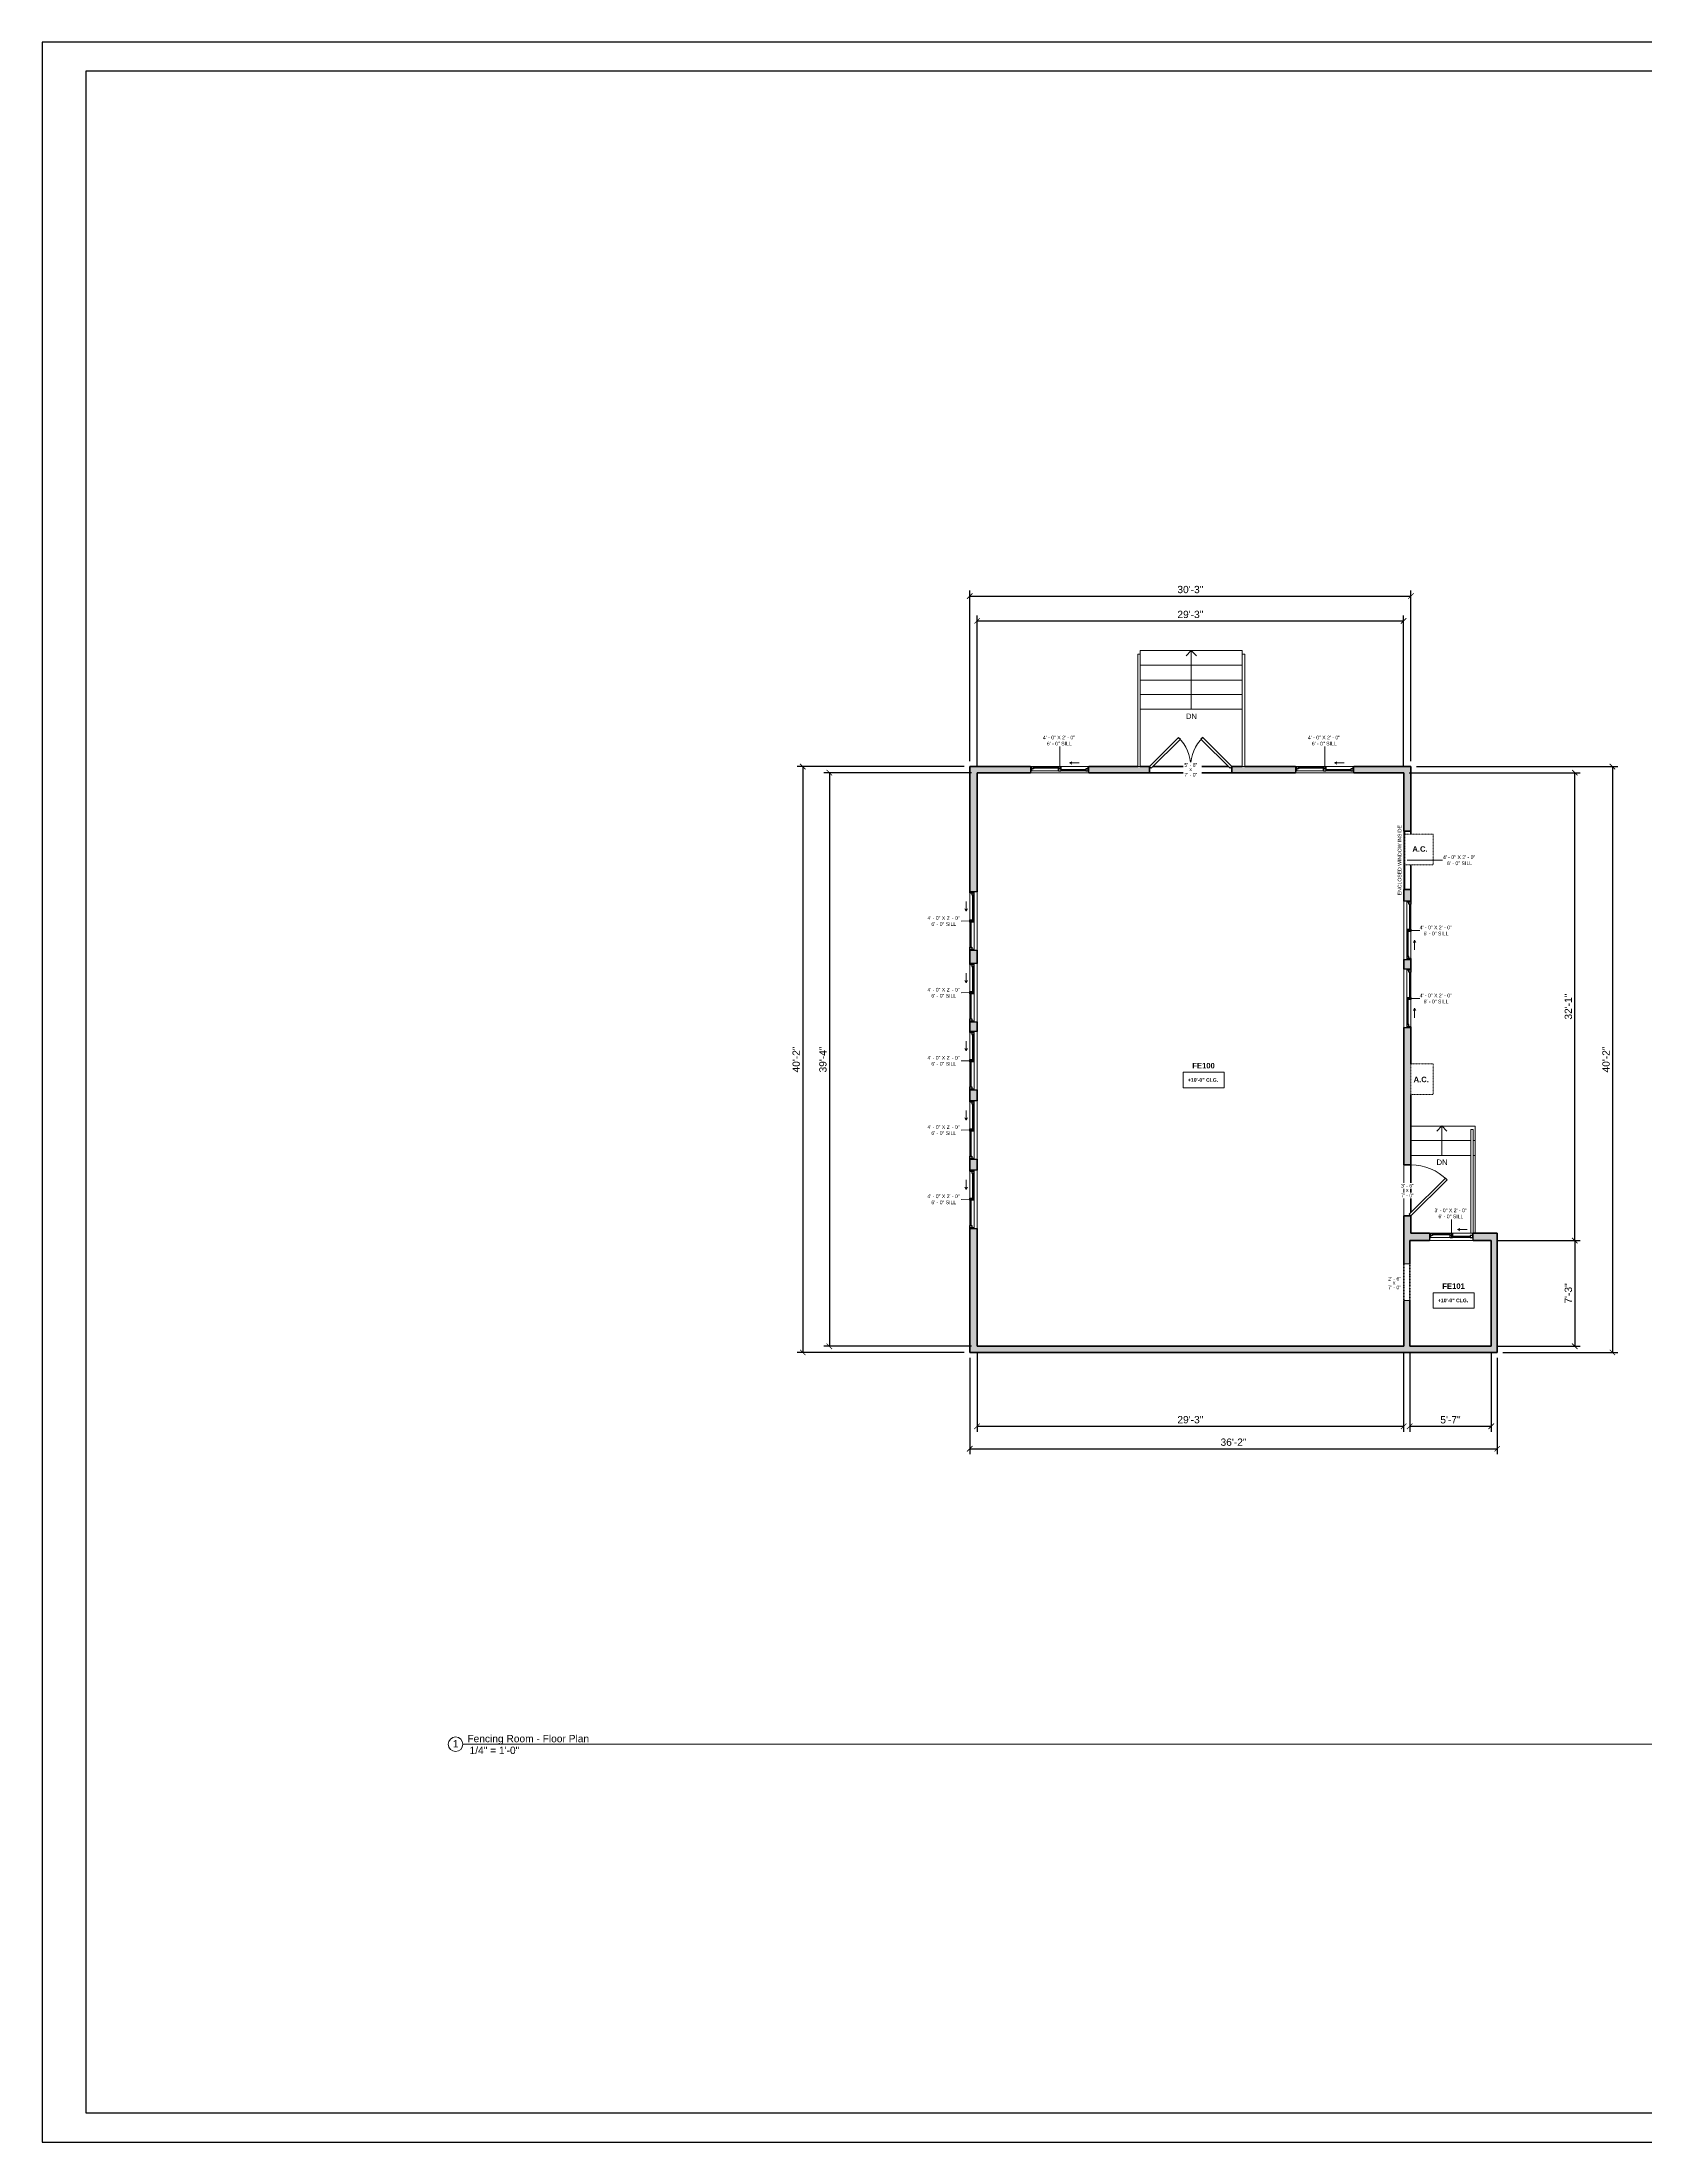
# Model space of a CAD drawing. Header units: inches. Extents: x -2078 to 106214, y -964 to 6385.
# Drawn here: x 101006 to 102326, y 2929 to 4657 of the extents above; entities that cross this region are included whole.
import ezdxf

# ---------------------------------------------------------------- set-up
doc = ezdxf.new("R2010")
doc.units = ezdxf.units.IN
doc.header["$MEASUREMENT"] = 0
doc.linetypes.add('HIDDEN2', pattern=[0.1875, 0.125, -0.0625])
for name, color, linetype, lineweight in [('A-ANNO', 2, 'Continuous', 5), ('A-ANNO-DIMS', 1, 'Continuous', 9), ('A-COLS', 3, 'Continuous', 9), ('A-DETAIL-1', 4, 'Continuous', 40), ('A-DETAIL-3', 40, 'Continuous', 15), ('A-DETL-THIN', 151, 'Continuous', 9), ('A-DOOR', 1, 'Continuous', 18), ('A-FLOR', 6, 'Continuous', 18), ('A-GLAZ', 2, 'Continuous', 30), ('A-HIDDEN', 2, 'HIDDEN2', 18), ('A-WALL', 3, 'Continuous', 40), ('A-WINDOWS', 2, 'Continuous', 18)]:
    doc.layers.add(name, color=color, linetype=linetype, lineweight=lineweight)
doc.layers.add('A-HATCH', color=9, linetype='Continuous')
doc.layers.add('A-TB', color=7, linetype='Continuous')
doc.styles.add('Arial', font='arial.ttf')
doc.styles.add('Arial_1', font='arial.ttf', dxfattribs={"height": 0.0625})
doc.styles.add('Arial_2', font='arial.ttf', dxfattribs={"height": 3})
doc.styles.add('Arial_3', font='arial.ttf', dxfattribs={"height": 0.125})
doc.styles.add('Arial_B', font='arialbd.ttf', dxfattribs={"height": 4.5})
doc.styles.add('Arial_B_1', font='arialbd.ttf', dxfattribs={"height": 3})
doc.styles.add('Jay Cad', font='arial.ttf', dxfattribs={"height": 0.125})
doc.dimstyles.new('Jay Cad - DIMS', dxfattribs={"dimtxt": 0.125, "dimasz": 0.09375, "dimexe": 0.09375, "dimexo": 0.09375, "dimgap": 0.046875, "dimtad": 1, "dimdec": 1, "dimzin": 0, "dimdsep": 46, "dimlunit": 4, "dimtxsty": 'Jay Cad', "dimblk": 'ARCHTICK', "dimcen": 0.09, "dimclrd": 1, "dimclre": 1, "dimclrt": 256, "dimadec": 0, "dimazin": 0, "dimtfac": 1, "dimtdec": 1, "dimtofl": 0, "dimtmove": 1, "dimatfit": 3, "dimfxl": 1, "dimtolj": 1, "dimtzin": 0, "dimarcsym": 0})

# ---------------------------------------------------------------- blocks, each defined once
blk = doc.blocks.new('JC_OPENING DOOR - OPENING DOOR-1449856-Fencing Room - Floor Plan')
at = {"layer": 'A-DETAIL-1', "linetype": 'HIDDEN2'}
for p, q in [((14.7, 2.5), (-15.3, 2.5)), ((-15.3, -2.5), (14.7, -2.5))]:
    blk.add_line(p, q, dxfattribs=at)
at = {"layer": 'A-DETAIL-3'}
for p, q in [((-15.3, 2.5), (-15.3, -2.5)), ((14.7, -2.5), (14.7, 2.5))]:
    blk.add_line(p, q, dxfattribs=at)
blk = doc.blocks.new('JC_SLIDING WINDOW - DOUBLE - SLIDING WINDOW-1449938-Fencing Room - Floor Plan')
at = {"layer": 'A-GLAZ'}
for p, q in [((-18, 2.85), (-18, -3.15)), ((-18, 2.85), (-15.5, 2.85)), ((-17.25, 2.85), (-17.25, -0.65)), ((-15.5, 1.1), (-17.25, 1.1)), ((-15.5, 2.85), (-15.5, 1.1)), ((-0.875, -0.65), (-0.875, 2.85)), ((-0.875, 2.85), (0.875, 2.85)), ((0.875, 1.1), (-0.875, 1.1)), ((0.875, 2.85), (0.875, -0.65)), ((15.5, 1.1), (15.5, -0.65)), ((17.25, 1.1), (15.5, 1.1)), ((17.25, 2.85), (17.25, -0.65)), ((18, -3.15), (18, 2.85)), ((-18, -0.65), (-17.25, -0.65)), ((-0.875, -0.65), (0.875, -0.65)), ((15.5, -0.65), (18, -0.65))]:
    blk.add_line(p, q, dxfattribs=at)
at = {"layer": 'A-GLAZ', "lineweight": 9}
for p, q in [((-15.5, 2.85), (-0.875, 2.85)), ((0.875, 2.85), (16, 2.85)), ((-17.25, -0.65), (-0.875, -0.65)), ((0.875, -0.65), (15.5, -0.65))]:
    blk.add_line(p, q, dxfattribs=at)
at = {"layer": 'A-GLAZ', "lineweight": 40}
for p, q in [((-15.5, 1.975), (-0.875, 1.975)), ((0.875, 0.225), (15.5, 0.225))]:
    blk.add_line(p, q, dxfattribs=at)
at = {"layer": 'A-WINDOWS'}
for p, q in [((16, 2.85), (-18, 2.85)), ((5, 5.85), (7, 6.85)), ((5, 5.85), (7, 4.85)), ((5, 5.85), (13, 5.85)), ((-18, -3.15), (18, -3.15))]:
    blk.add_line(p, q, dxfattribs=at)
blk = doc.blocks.new('JC_DOOR_SINGLE PANEL - SINGLE DOOR-1448081-Fencing Room - Floor Plan')
at = {"layer": 'A-DOOR', "lineweight": 30}
for p, q in [((-8.7, 32.7), (-10.1, 31.3)), ((-10.1, 31.3), (19.6, 1.6)), ((21, 3), (-8.7, 32.7)), ((19.6, 1.6), (21, 3))]:
    blk.add_line(p, q, dxfattribs=at)
at = {"layer": 'A-DOOR', "lineweight": 9}
blk.add_arc((21, 3), 42, 135, 180, dxfattribs=at)
blk = doc.blocks.new('JC_SLIDING WINDOW - DOUBLE - SLIDING WINDOW-1448220-Fencing Room - Floor Plan')
at = {"layer": 'A-GLAZ'}
for p, q in [((-24, 2.85), (-24, -3.15)), ((-24, 2.85), (-21.5, 2.85)), ((-23.25, 2.85), (-23.25, -0.65)), ((-21.5, 1.1), (-23.25, 1.1)), ((-21.5, 2.85), (-21.5, 1.1)), ((-0.875, -0.65), (-0.875, 2.85)), ((-0.875, 2.85), (0.875, 2.85)), ((0.875, 1.1), (-0.875, 1.1)), ((0.875, 2.85), (0.875, -0.65)), ((21.5, 1.1), (21.5, -0.65)), ((23.25, 1.1), (21.5, 1.1)), ((23.25, 2.85), (24, 2.85)), ((23.25, 2.85), (23.25, -0.65)), ((24, -3.15), (24, 2.85)), ((-24, -0.65), (-23.25, -0.65)), ((-0.875, -0.65), (0.875, -0.65)), ((21.5, -0.65), (24, -0.65))]:
    blk.add_line(p, q, dxfattribs=at)
at = {"layer": 'A-GLAZ', "lineweight": 9}
for p, q in [((-21.5, 2.85), (-0.875, 2.85)), ((0.875, 2.85), (23.25, 2.85)), ((-23.25, -0.65), (-0.875, -0.65)), ((0.875, -0.65), (21.5, -0.65))]:
    blk.add_line(p, q, dxfattribs=at)
at = {"layer": 'A-GLAZ', "lineweight": 40}
for p, q in [((-21.5, 1.975), (-0.875, 1.975)), ((0.875, 0.225), (21.5, 0.225))]:
    blk.add_line(p, q, dxfattribs=at)
at = {"layer": 'A-WINDOWS'}
for p, q in [((24, 2.85), (-24, 2.85)), ((8, 5.85), (10, 6.85)), ((8, 5.85), (10, 4.85)), ((8, 5.85), (16, 5.85)), ((-24, -3.15), (24, -3.15))]:
    blk.add_line(p, q, dxfattribs=at)
blk = doc.blocks.new('JC_OPENING - 36_ x 48_-1448377-Fencing Room - Floor Plan')
at = {"layer": 'A-WINDOWS'}
for p, q in [((-24.3, -2.2), (-24.3, 3)), ((-24.3, 3), (-21.9, 3)), ((3.5, 3), (23.7, 3)), ((23.7, 3), (23.7, -2.2))]:
    blk.add_line(p, q, dxfattribs=at)
blk = doc.blocks.new('JC_SLIDING WINDOW - DOUBLE - SLIDING WINDOW-1448672-Fencing Room - Floor Plan')
at = {"layer": 'A-GLAZ'}
for p, q in [((-24, 2.35), (-24, -2.65)), ((-24, 2.35), (-21.5, 2.35)), ((-23.25, 2.35), (-23.25, -1.15)), ((-21.5, 0.6), (-23.25, 0.6)), ((-21.5, 2.35), (-21.5, 0.6)), ((-0.875, -1.15), (-0.875, 2.35)), ((-0.875, 2.35), (0.875, 2.35)), ((0.875, 0.6), (-0.875, 0.6)), ((0.875, 2.35), (0.875, -1.15)), ((21.5, 0.6), (21.5, -1.15)), ((23.25, 0.6), (21.5, 0.6)), ((23.25, 2.35), (24, 2.35)), ((23.25, 2.35), (23.25, -1.15)), ((24, -2.65), (24, 2.35)), ((-24, -1.15), (-23.25, -1.15)), ((-0.875, -1.15), (0.875, -1.15)), ((21.5, -1.15), (24, -1.15))]:
    blk.add_line(p, q, dxfattribs=at)
at = {"layer": 'A-GLAZ', "lineweight": 9}
for p, q in [((-21.5, 2.35), (-0.875, 2.35)), ((0.875, 2.35), (23.25, 2.35)), ((-23.25, -1.15), (-0.875, -1.15)), ((0.875, -1.15), (21.5, -1.15))]:
    blk.add_line(p, q, dxfattribs=at)
at = {"layer": 'A-GLAZ', "lineweight": 40}
for p, q in [((-21.5, 1.475), (-0.875, 1.475)), ((0.875, -0.275), (21.5, -0.275))]:
    blk.add_line(p, q, dxfattribs=at)
at = {"layer": 'A-WINDOWS'}
for p, q in [((24, 2.35), (-24, 2.35)), ((8, 5.35), (10, 6.35)), ((8, 5.35), (10, 4.35)), ((8, 5.35), (16, 5.35)), ((-24, -2.65), (24, -2.65))]:
    blk.add_line(p, q, dxfattribs=at)
blk = doc.blocks.new('JC_DOUBLE DOOR - DOUBLE DOOR-1449608-Fencing Room - Floor Plan')
at = {"layer": 'A-DOOR', "lineweight": 30}
for p, q in [((-34, 2.5), (-10, 26.5)), ((-8.5, 25.1), (-32.6, 1.1)), ((-10, 26.5), (-8.5, 25.1)), ((10, 26.5), (8.5, 25.1)), ((8.5, 25.1), (32.6, 1.1)), ((34, 2.5), (10, 26.5)), ((-32.6, 1.1), (-34, 2.5)), ((32.6, 1.1), (34, 2.5))]:
    blk.add_line(p, q, dxfattribs=at)
at = {"layer": 'A-DOOR', "lineweight": 9}
for centre, start, end in [((-34, 2.5), 360, 45), ((34, 2.5), 135, 180)]:
    blk.add_arc(centre, 34, start, end, dxfattribs=at)
blk = doc.blocks.new('Floors 1 - Floors 1-1451116-Fencing Room - Floor Plan')
at = {"layer": 'A-FLOR'}
for p, q in [((-87.5, 487.7), (-87.5, 490.6)), ((-87.5, 490.6), (-3.5, 490.6)), ((-3.5, 490.6), (-3.5, 487.7)), ((-87.5, 478.6), (-3.5, 478.6)), ((-87.5, 466.4), (-3.5, 466.4)), ((-87.5, 454.6), (-3.5, 454.6)), ((-87.5, 442.4), (-3.5, 442.4))]:
    blk.add_line(p, q, dxfattribs=at)
blk = doc.blocks.new('Floors 2 - Floors 2-1452204-Fencing Room - Floor Plan')
at = {"layer": 'A-FLOR'}
for p, q in [((135.3, 99.2), (188.2, 99.2)), ((135.3, 87.6), (184.6, 87.6)), ((186.6, 87.6), (188.2, 87.6)), ((188.2, 99.2), (188.2, 87.6)), ((188.2, 87.6), (188.2, 75.2)), ((184.6, 75.2), (135.3, 75.2)), ((188.2, 75.2), (186.6, 75.2)), ((188.2, 75.2), (188.2, 11.2))]:
    blk.add_line(p, q, dxfattribs=at)
blk = doc.blocks.new('_ArchTick')
at = {"color": 0, "linetype": 'ByBlock', "const_width": 0.15}
blk.add_lwpolyline([(-0.5, -0.5), (0.5, 0.5)], dxfattribs=at)
blk = doc.blocks.new('*D103')
at = {"layer": 'A-ANNO-DIMS', "color": 1, "lineweight": -2, "transparency": 16777216}
for p, q in [((101770.7, 4055.4), (101649.2, 4055.4)), ((101653.7, 4055.4), (101653.7, 3583.4)), ((101770.7, 3583.4), (101649.2, 3583.4))]:
    blk.add_line(p, q, dxfattribs=at)
at = {"layer": 'Defpoints', "color": 0, "transparency": 16777216}
for p in [(101775.2, 4055.4), (101653.7, 3583.4), (101775.2, 3583.4)]:
    blk.add_point(p, dxfattribs=at)
at = {"layer": 'A-ANNO-DIMS', "color": 1, "lineweight": -2, "transparency": 16777216, "xscale": 4.5, "yscale": 4.5, "zscale": 4.5}
for p, rotation in [((101653.7, 4055.4), 90), ((101653.7, 3583.4), 270)]:
    blk.add_blockref('_ArchTick', p, dxfattribs=dict(at, rotation=rotation))
at = {"layer": 'A-ANNO-DIMS', "color": 2, "transparency": 16777216, "insert": (101648.4, 3819.4), "char_height": 6, "width": 0.487, "attachment_point": 5, "rotation": 90, "style": 'Jay Cad'}
blk.add_mtext('\\A1;39\'-4"', dxfattribs=at)
blk = doc.blocks.new('*D104')
at = {"layer": 'A-ANNO-DIMS', "color": 1, "lineweight": -2, "transparency": 16777216}
for p, q in [((101775.2, 3578.9), (101775.2, 3513.1)), ((102126.2, 3578.9), (102126.2, 3513.1)), ((101775.2, 3517.6), (102126.2, 3517.6))]:
    blk.add_line(p, q, dxfattribs=at)
at = {"layer": 'Defpoints', "color": 0, "transparency": 16777216}
for p in [(101775.2, 3583.4), (102126.2, 3583.4), (102126.2, 3517.6)]:
    blk.add_point(p, dxfattribs=at)
at = {"layer": 'A-ANNO-DIMS', "color": 1, "lineweight": -2, "transparency": 16777216, "xscale": 4.5, "yscale": 4.5, "zscale": 4.5, "rotation": 180}
blk.add_blockref('_ArchTick', (101775.2, 3517.6), dxfattribs=at)
at = {"layer": 'A-ANNO-DIMS', "color": 1, "lineweight": -2, "transparency": 16777216, "xscale": 4.5, "yscale": 4.5, "zscale": 4.5}
blk.add_blockref('_ArchTick', (102126.2, 3517.6), dxfattribs=at)
at = {"layer": 'A-ANNO-DIMS', "color": 2, "transparency": 16777216, "insert": (101950.7, 3523), "char_height": 6, "width": 0.487, "attachment_point": 5, "style": 'Jay Cad'}
blk.add_mtext('\\A1;29\'-3"', dxfattribs=at)
blk = doc.blocks.new('JC- existing door Tag_quad - JC- existing door Tag_quad-839775-Fencing Room - Floor Plan')
at = {"layer": 'A-ANNO', "insert": (-0.023, 0.038), "char_height": 0.0625, "width": 0.0505, "attachment_point": 1, "style": 'Arial_2', "bg_fill": 3, "box_fill_scale": 1.25, "bg_fill_color": 256, "bg_fill_true_color": 13158600, "bg_fill_transparency": 0}
blk.add_mtext('x', dxfattribs=at)
blk = doc.blocks.new('*D105')
at = {"layer": 'A-ANNO-DIMS', "color": 1, "lineweight": -2, "transparency": 16777216}
for p, q in [((101764.7, 4060.4), (101627.3, 4060.4)), ((101631.8, 4060.4), (101631.8, 3578.4)), ((101764.7, 3578.4), (101627.3, 3578.4))]:
    blk.add_line(p, q, dxfattribs=at)
at = {"layer": 'Defpoints', "color": 0, "transparency": 16777216}
for p in [(101769.2, 4060.4), (101631.8, 3578.4), (101769.2, 3578.4)]:
    blk.add_point(p, dxfattribs=at)
at = {"layer": 'A-ANNO-DIMS', "color": 1, "lineweight": -2, "transparency": 16777216, "xscale": 4.5, "yscale": 4.5, "zscale": 4.5}
for p, rotation in [((101631.8, 4060.4), 90), ((101631.8, 3578.4), 270)]:
    blk.add_blockref('_ArchTick', p, dxfattribs=dict(at, rotation=rotation))
at = {"layer": 'A-ANNO-DIMS', "color": 2, "transparency": 16777216, "insert": (101626.4, 3819.4), "char_height": 6, "width": 0.487, "attachment_point": 5, "rotation": 90, "style": 'Jay Cad'}
blk.add_mtext('\\A1;40\'-2"', dxfattribs=at)
blk = doc.blocks.new('*D106')
at = {"layer": 'A-ANNO-DIMS', "color": 1, "lineweight": -2, "transparency": 16777216}
for p, q in [((102131.2, 3578.9), (102131.2, 3513.1)), ((102198.2, 3578.9), (102198.2, 3513.1)), ((102131.2, 3517.6), (102198.2, 3517.6))]:
    blk.add_line(p, q, dxfattribs=at)
at = {"layer": 'Defpoints', "color": 0, "transparency": 16777216}
for p in [(102131.2, 3583.4), (102198.2, 3583.4), (102198.2, 3517.6)]:
    blk.add_point(p, dxfattribs=at)
at = {"layer": 'A-ANNO-DIMS', "color": 1, "lineweight": -2, "transparency": 16777216, "xscale": 4.5, "yscale": 4.5, "zscale": 4.5, "rotation": 180}
blk.add_blockref('_ArchTick', (102131.2, 3517.6), dxfattribs=at)
at = {"layer": 'A-ANNO-DIMS', "color": 1, "lineweight": -2, "transparency": 16777216, "xscale": 4.5, "yscale": 4.5, "zscale": 4.5}
blk.add_blockref('_ArchTick', (102198.2, 3517.6), dxfattribs=at)
at = {"layer": 'A-ANNO-DIMS', "transparency": 16777216, "insert": (102164.7, 3522.9), "char_height": 6, "width": 0.401, "attachment_point": 5, "style": 'Jay Cad'}
blk.add_mtext('\\A1;5\'-7"', dxfattribs=at)
blk = doc.blocks.new('*D107')
at = {"layer": 'A-ANNO-DIMS', "color": 1, "lineweight": -2, "transparency": 16777216}
for p, q in [((101769.2, 3573.9), (101769.2, 3494.6)), ((102203.2, 3573.9), (102203.2, 3494.6)), ((101769.2, 3499.1), (102203.2, 3499.1))]:
    blk.add_line(p, q, dxfattribs=at)
at = {"layer": 'Defpoints', "color": 0, "transparency": 16777216}
for p in [(101769.2, 3578.4), (102203.2, 3578.4), (102203.2, 3499.1)]:
    blk.add_point(p, dxfattribs=at)
at = {"layer": 'A-ANNO-DIMS', "color": 1, "lineweight": -2, "transparency": 16777216, "xscale": 4.5, "yscale": 4.5, "zscale": 4.5, "rotation": 180}
blk.add_blockref('_ArchTick', (101769.2, 3499.1), dxfattribs=at)
at = {"layer": 'A-ANNO-DIMS', "color": 1, "lineweight": -2, "transparency": 16777216, "xscale": 4.5, "yscale": 4.5, "zscale": 4.5}
blk.add_blockref('_ArchTick', (102203.2, 3499.1), dxfattribs=at)
at = {"layer": 'A-ANNO-DIMS', "color": 2, "transparency": 16777216, "insert": (101986.2, 3504.5), "char_height": 6, "width": 0.487, "attachment_point": 5, "style": 'Jay Cad'}
blk.add_mtext('\\A1;36\'-2"', dxfattribs=at)
blk = doc.blocks.new('*D108')
at = {"layer": 'A-ANNO-DIMS', "color": 1, "lineweight": -2, "transparency": 16777216}
for p, q in [((102202.7, 3670.4), (102271.5, 3670.4)), ((102267, 3670.4), (102267, 3583.4)), ((102202.7, 3583.4), (102271.5, 3583.4))]:
    blk.add_line(p, q, dxfattribs=at)
at = {"layer": 'Defpoints', "color": 0, "transparency": 16777216}
for p in [(102198.2, 3670.4), (102198.2, 3583.4), (102267, 3583.4)]:
    blk.add_point(p, dxfattribs=at)
at = {"layer": 'A-ANNO-DIMS', "color": 1, "lineweight": -2, "transparency": 16777216, "xscale": 4.5, "yscale": 4.5, "zscale": 4.5}
for p, rotation in [((102267, 3670.4), 90), ((102267, 3583.4), 270)]:
    blk.add_blockref('_ArchTick', p, dxfattribs=dict(at, rotation=rotation))
at = {"layer": 'A-ANNO-DIMS', "color": 2, "transparency": 16777216, "insert": (102261.7, 3626.9), "char_height": 6, "width": 0.401, "attachment_point": 5, "rotation": 90, "style": 'Jay Cad'}
blk.add_mtext('\\A1;7\'-3"', dxfattribs=at)
blk = doc.blocks.new('*D109')
at = {"layer": 'A-ANNO-DIMS', "color": 1, "lineweight": -2, "transparency": 16777216}
for p, q in [((102130.7, 4055.4), (102271.5, 4055.4)), ((102267, 3670.4), (102267, 4055.4)), ((102202.7, 3670.4), (102271.5, 3670.4))]:
    blk.add_line(p, q, dxfattribs=at)
at = {"layer": 'Defpoints', "color": 0, "transparency": 16777216}
for p in [(102126.2, 4055.4), (102267, 4055.4), (102198.2, 3670.4)]:
    blk.add_point(p, dxfattribs=at)
at = {"layer": 'A-ANNO-DIMS', "color": 1, "lineweight": -2, "transparency": 16777216, "xscale": 4.5, "yscale": 4.5, "zscale": 4.5}
for p, rotation in [((102267, 4055.4), 90), ((102267, 3670.4), 270)]:
    blk.add_blockref('_ArchTick', p, dxfattribs=dict(at, rotation=rotation))
at = {"layer": 'A-ANNO-DIMS', "color": 2, "transparency": 16777216, "insert": (102261.7, 3862.9), "char_height": 6, "width": 0.487, "attachment_point": 5, "rotation": 90, "style": 'Jay Cad'}
blk.add_mtext('\\A1;32\'-1"', dxfattribs=at)
blk = doc.blocks.new('*D110')
at = {"layer": 'A-ANNO-DIMS', "color": 1, "lineweight": -2, "transparency": 16777216}
for p, q in [((102136.7, 4060.4), (102302.5, 4060.4)), ((102298, 4060.4), (102298, 3578.4)), ((102207.7, 3578.4), (102302.5, 3578.4))]:
    blk.add_line(p, q, dxfattribs=at)
at = {"layer": 'Defpoints', "color": 0, "transparency": 16777216}
for p in [(102132.2, 4060.4), (102203.2, 3578.4), (102298, 3578.4)]:
    blk.add_point(p, dxfattribs=at)
at = {"layer": 'A-ANNO-DIMS', "color": 1, "lineweight": -2, "transparency": 16777216, "xscale": 4.5, "yscale": 4.5, "zscale": 4.5}
for p, rotation in [((102298, 4060.4), 90), ((102298, 3578.4), 270)]:
    blk.add_blockref('_ArchTick', p, dxfattribs=dict(at, rotation=rotation))
at = {"layer": 'A-ANNO-DIMS', "color": 2, "transparency": 16777216, "insert": (102292.7, 3819.4), "char_height": 6, "width": 0.487, "attachment_point": 5, "rotation": 90, "style": 'Jay Cad'}
blk.add_mtext('\\A1;40\'-2"', dxfattribs=at)
blk = doc.blocks.new('*D111')
at = {"layer": 'A-ANNO-DIMS', "color": 1, "lineweight": -2, "transparency": 16777216}
for p, q in [((101775.2, 4059.9), (101775.2, 4184.8)), ((102126.2, 4059.9), (102126.2, 4184.8)), ((101775.2, 4180.3), (102126.2, 4180.3))]:
    blk.add_line(p, q, dxfattribs=at)
at = {"layer": 'Defpoints', "color": 0, "transparency": 16777216}
for p in [(102126.2, 4180.3), (101775.2, 4055.4), (102126.2, 4055.4)]:
    blk.add_point(p, dxfattribs=at)
at = {"layer": 'A-ANNO-DIMS', "color": 1, "lineweight": -2, "transparency": 16777216, "xscale": 4.5, "yscale": 4.5, "zscale": 4.5, "rotation": 180}
blk.add_blockref('_ArchTick', (101775.2, 4180.3), dxfattribs=at)
at = {"layer": 'A-ANNO-DIMS', "color": 1, "lineweight": -2, "transparency": 16777216, "xscale": 4.5, "yscale": 4.5, "zscale": 4.5}
blk.add_blockref('_ArchTick', (102126.2, 4180.3), dxfattribs=at)
at = {"layer": 'A-ANNO-DIMS', "color": 2, "transparency": 16777216, "insert": (101950.7, 4185.6), "char_height": 6, "width": 0.487, "attachment_point": 5, "style": 'Jay Cad'}
blk.add_mtext('\\A1;29\'-3"', dxfattribs=at)
blk = doc.blocks.new('*D112')
at = {"layer": 'A-ANNO-DIMS', "color": 1, "lineweight": -2, "transparency": 16777216}
for p, q in [((101769.2, 4064.9), (101769.2, 4205.3)), ((101769.2, 4200.8), (102132.2, 4200.8)), ((102132.2, 4064.9), (102132.2, 4205.3))]:
    blk.add_line(p, q, dxfattribs=at)
at = {"layer": 'Defpoints', "color": 0, "transparency": 16777216}
for p in [(102132.2, 4200.8), (101769.2, 4060.4), (102132.2, 4060.4)]:
    blk.add_point(p, dxfattribs=at)
at = {"layer": 'A-ANNO-DIMS', "color": 1, "lineweight": -2, "transparency": 16777216, "xscale": 4.5, "yscale": 4.5, "zscale": 4.5, "rotation": 180}
blk.add_blockref('_ArchTick', (101769.2, 4200.8), dxfattribs=at)
at = {"layer": 'A-ANNO-DIMS', "color": 1, "lineweight": -2, "transparency": 16777216, "xscale": 4.5, "yscale": 4.5, "zscale": 4.5}
blk.add_blockref('_ArchTick', (102132.2, 4200.8), dxfattribs=at)
at = {"layer": 'A-ANNO-DIMS', "color": 2, "transparency": 16777216, "insert": (101950.7, 4206.1), "char_height": 6, "width": 0.487, "attachment_point": 5, "style": 'Jay Cad'}
blk.add_mtext('\\A1;30\'-3"', dxfattribs=at)
blk = doc.blocks.new('Viewport - View Title-2281-Floor Plans')
at = {"layer": 'A-ANNO'}
for start, end in [(0, 180), (180, 360)]:
    blk.add_arc((-0.125, 0), 0.125, start, end, dxfattribs=at)
blk = doc.blocks.new('JC_TB_48x36 - JC_TB_4836-1441736-Floor Plans')
at = {"layer": 'A-TB'}
for p, q in [((-0.003, 24.012), (-0.003, -11.988)), ((47.997, 24.012), (-0.003, 24.012)), ((0.747, 23.512), (0.747, -11.488)), ((47.497, 23.512), (0.747, 23.512)), ((0.747, -11.488), (47.497, -11.488)), ((-0.003, -11.988), (47.997, -11.988))]:
    blk.add_line(p, q, dxfattribs=at)

msp = doc.modelspace()

# ---------------------------------------------------------------- hatches: boundary and pattern name
at = {"layer": 'A-HATCH'}
h = msp.add_hatch(color=256, dxfattribs=at)
h.paths.add_polyline_path([(101769.204, 3578.405), (101775.204, 3578.405), (101775.204, 3680.405), (101769.204, 3680.405)])
h.paths.add_polyline_path([(101775.204, 3728.405), (101775.204, 3737.405), (101769.204, 3737.405), (101769.204, 3728.405)])
h.paths.add_polyline_path([(101775.204, 3785.405), (101775.204, 3794.405), (101769.204, 3794.405), (101769.204, 3785.405)])
h.paths.add_polyline_path([(101775.204, 3842.405), (101775.204, 3850.405), (101769.204, 3850.405), (101769.204, 3842.405)])
h.paths.add_polyline_path([(101775.204, 3898.405), (101775.204, 3909.405), (101769.204, 3909.405), (101769.204, 3898.405)])
h.paths.add_polyline_path([(101775.204, 3957.405), (101775.204, 4060.405), (101769.204, 4060.405), (101769.204, 3957.405)])
h = msp.add_hatch(color=256, dxfattribs=at)
h.paths.add_polyline_path([(102126.204, 4055.405), (102126.204, 4060.405), (102085.204, 4060.405), (102085.204, 4055.405)])
h.paths.add_polyline_path([(102037.204, 4055.405), (102037.204, 4060.405), (101984.954, 4060.405), (101984.954, 4055.405), (101995.397, 4055.405)])
h.paths.add_polyline_path([(101909.428, 4055.405), (101916.954, 4055.405), (101916.954, 4060.405), (101867.204, 4060.405), (101867.204, 4055.405), (101907.428, 4055.405)])
h.paths.add_polyline_path([(101819.204, 4055.405), (101819.204, 4060.405), (101775.204, 4060.405), (101775.204, 4055.405)])
h = msp.add_hatch(color=256, dxfattribs=at)
h.paths.add_polyline_path([(102131.204, 3673.405), (102132.204, 3673.405), (102132.204, 3690.655), (102126.204, 3690.655), (102126.204, 3673.405)])
h.paths.add_polyline_path([(102132.204, 3732.655), (102132.204, 3845.655), (102126.204, 3845.655), (102126.204, 3732.655)])
h.paths.add_polyline_path([(102132.204, 3893.655), (102132.204, 3901.655), (102126.204, 3901.655), (102126.204, 3893.655)])
h.paths.add_polyline_path([(102127.031, 3949.655), (102132.204, 3949.655), (102132.204, 3959.405), (102126.204, 3959.405), (102126.204, 3949.655)])
h.paths.add_polyline_path([(102126.204, 4007.405), (102132.204, 4007.405), (102132.204, 4060.405), (102126.204, 4060.405), (102126.204, 4055.405)])
for points in [[(102127.031, 3959.405), (102127.031, 4007.405), (102126.204, 4007.405), (102126.204, 3959.405)], [(102198.204, 3583.405), (102203.204, 3583.405), (102203.204, 3676.405), (102198.204, 3676.405), (102198.204, 3670.405)], [(102203.204, 3578.405), (102203.204, 3583.405), (101775.204, 3583.405), (101775.204, 3578.405), (101955.642, 3578.405)]]:
    msp.add_hatch(color=256, dxfattribs=at).paths.add_polyline_path(points)
h = msp.add_hatch(color=256, dxfattribs=at)
h.paths.add_polyline_path([(102126.204, 3583.405), (102131.204, 3583.405), (102131.204, 3621.155), (102126.204, 3621.155)])
h.paths.add_polyline_path([(102131.204, 3651.155), (102131.204, 3673.405), (102126.204, 3673.405), (102126.204, 3651.155)])
h = msp.add_hatch(color=256, dxfattribs=at)
h.paths.add_polyline_path([(102198.204, 3670.405), (102198.204, 3676.405), (102183.454, 3676.405), (102183.454, 3670.405)])
h.paths.add_polyline_path([(102131.204, 3670.405), (102147.454, 3670.405), (102147.454, 3676.405), (102132.204, 3676.405), (102132.204, 3673.405), (102131.204, 3673.405)])

# ---------------------------------------------------------------- linework, layer by layer
at = {"layer": 'A-ANNO'}
for p, q in [((101843.204, 4057.905), (101843.251, 4076.84)), ((102061.204, 4057.905), (102061.251, 4076.84)), ((101772.204, 3933.405), (101762.132, 3933.338)), ((102129.204, 3925.655), (102139.371, 3925.588)), ((101772.204, 3874.405), (101762.132, 3874.338)), ((102129.204, 3869.655), (102139.371, 3869.588)), ((101772.204, 3818.405), (101762.132, 3818.338)), ((101772.204, 3761.405), (101762.132, 3761.338)), ((101772.204, 3704.405), (101762.132, 3704.338)), ((102165.454, 3673.405), (102165.454, 3687.773))]:
    msp.add_line(p, q, dxfattribs=at)
at = {"layer": 'A-ANNO', "flags": 128}
for points in [[(101944.787, 3808.888), (101978.47, 3808.888), (101978.47, 3796.087), (101944.787, 3796.087)], [(102150.484, 3627.486), (102184.167, 3627.486), (102184.167, 3614.685), (102150.484, 3614.685)]]:
    msp.add_lwpolyline(points, close=True, dxfattribs=at)
at = {"layer": 'A-COLS', "lineweight": 9}
msp.add_line((101352.151, 3255.975), (102559.13, 3255.975), dxfattribs=at)
at = {"layer": 'A-DETAIL-3', "lineweight": 9}
for p, q in [((101951.412, 4155.86), (101947.17, 4151.617)), ((101951.412, 4107.61), (101951.412, 4155.86)), ((101951.412, 4155.86), (101955.655, 4151.617)), ((102129.204, 3983.405), (102158.204, 3983.405)), ((102157.606, 3764.716), (102153.363, 3760.474)), ((102157.606, 3740.08), (102157.606, 3764.716)), ((102157.606, 3764.716), (102161.848, 3760.474))]:
    msp.add_line(p, q, dxfattribs=at)
at = {"layer": 'A-DETL-THIN'}
for p, q in [((101909.428, 4152.94), (101907.428, 4152.94)), ((101907.428, 4152.94), (101907.428, 4060.405)), ((101909.428, 4060.405), (101909.428, 4152.94)), ((101995.397, 4152.94), (101993.397, 4152.94)), ((101993.397, 4152.94), (101993.397, 4060.405)), ((101995.397, 4060.405), (101995.397, 4152.94)), ((101907.428, 4060.405), (101909.428, 4060.405)), ((101993.397, 4060.405), (101995.397, 4060.405)), ((102127.031, 4007.405), (102126.204, 4007.405)), ((102126.204, 4007.405), (102126.204, 3959.405)), ((102127.031, 4004.941), (102127.031, 4007.405)), ((102127.031, 3959.405), (102127.031, 3979.581)), ((102126.204, 3959.405), (102127.031, 3959.405)), ((102183.454, 3761.747), (102181.454, 3761.747)), ((102181.454, 3761.747), (102181.454, 3676.405)), ((102183.454, 3676.405), (102183.454, 3761.747)), ((102181.454, 3676.405), (102183.454, 3676.405))]:
    msp.add_line(p, q, dxfattribs=at)
at = {"layer": 'A-FLOR'}
msp.add_line((102126.204, 3690.655), (102126.204, 3732.655), dxfattribs=at)
at = {"layer": 'A-HIDDEN'}
for p, q in [((102150.438, 4004.941), (102127.031, 4004.941)), ((102127.031, 4004.941), (102127.031, 3979.581)), ((102150.438, 3979.581), (102150.438, 4004.941)), ((102127.031, 3979.581), (102150.438, 3979.581)), ((102150.438, 3815.941), (102132.204, 3815.941)), ((102132.204, 3815.941), (102132.204, 3790.581)), ((102150.438, 3790.581), (102150.438, 3815.941)), ((102132.204, 3790.581), (102150.438, 3790.581))]:
    msp.add_line(p, q, dxfattribs=at)
at = {"layer": 'A-WALL', "lineweight": 60}
for p, q in [((101769.204, 4060.405), (101769.204, 3957.405)), ((101819.204, 4060.405), (101769.204, 4060.405)), ((101775.204, 3957.405), (101775.204, 4055.405)), ((101775.204, 4055.405), (101819.204, 4055.405)), ((101907.428, 4060.405), (101867.204, 4060.405)), ((101867.204, 4055.405), (101916.954, 4055.405)), ((101916.954, 4060.405), (101909.428, 4060.405)), ((101916.954, 4055.405), (101916.954, 4060.405)), ((101993.397, 4060.405), (101984.954, 4060.405)), ((101984.954, 4060.405), (101984.954, 4055.405)), ((101984.954, 4055.405), (102037.204, 4055.405)), ((102037.204, 4060.405), (101995.397, 4060.405)), ((102132.204, 4060.405), (102085.204, 4060.405)), ((102085.204, 4055.405), (102126.204, 4055.405)), ((102126.204, 4055.405), (102126.204, 4007.405)), ((102132.204, 4007.405), (102132.204, 4060.405)), ((102127.031, 4007.405), (102132.204, 4007.405)), ((102126.204, 3959.405), (102126.204, 3949.655)), ((102132.204, 3959.405), (102127.031, 3959.405)), ((102132.204, 3949.655), (102132.204, 3959.405)), ((101769.204, 3909.405), (101769.204, 3898.405)), ((101775.204, 3898.405), (101775.204, 3909.405)), ((102126.204, 3901.655), (102126.204, 3893.655)), ((102132.204, 3893.655), (102132.204, 3901.655)), ((101769.204, 3850.405), (101769.204, 3842.405)), ((101775.204, 3842.405), (101775.204, 3850.405)), ((102126.204, 3845.655), (102126.204, 3732.655)), ((102132.204, 3815.941), (102132.204, 3845.655)), ((101769.204, 3794.405), (101769.204, 3785.405)), ((101775.204, 3785.405), (101775.204, 3794.405)), ((102132.204, 3732.655), (102132.204, 3790.581)), ((101769.204, 3737.405), (101769.204, 3728.405)), ((101775.204, 3728.405), (101775.204, 3737.405)), ((102126.204, 3732.655), (102132.204, 3732.655)), ((102126.204, 3690.655), (102126.204, 3651.155)), ((102132.204, 3690.655), (102126.204, 3690.655)), ((102132.204, 3676.405), (102132.204, 3690.655)), ((101769.204, 3680.405), (101769.204, 3578.405)), ((101775.204, 3583.405), (101775.204, 3680.405)), ((102131.204, 3670.405), (102147.454, 3670.405)), ((102131.204, 3651.155), (102131.204, 3670.405)), ((102147.454, 3676.405), (102132.204, 3676.405)), ((102203.204, 3676.405), (102183.454, 3676.405)), ((102183.454, 3670.405), (102198.204, 3670.405)), ((102198.204, 3670.405), (102198.204, 3583.405)), ((102203.204, 3578.405), (102203.204, 3676.405)), ((102126.204, 3621.155), (102126.204, 3583.405)), ((102131.204, 3583.405), (102131.204, 3621.155)), ((101769.204, 3578.405), (102203.204, 3578.405)), ((102126.204, 3583.405), (101775.204, 3583.405)), ((102198.204, 3583.405), (102131.204, 3583.405))]:
    msp.add_line(p, q, dxfattribs=at)
at = {"layer": 'A-WALL'}
for p, q in [((101984.954, 4055.405), (101916.954, 4055.405)), ((101919.782, 4060.405), (101982.125, 4060.405)), ((102132.204, 4007.405), (102132.204, 4004.941)), ((102132.204, 3979.581), (102132.204, 3959.405)), ((102132.204, 3732.655), (102132.204, 3693.483))]:
    msp.add_line(p, q, dxfattribs=at)

# ---------------------------------------------------------------- block references
at = {"layer": 'A-ANNO', "xscale": 48, "yscale": 48, "zscale": 48}
msp.add_blockref('Viewport - View Title-2281-Floor Plans', (101352.151, 3255.975), dxfattribs=at)
at = {"layer": 'A-DOOR'}
msp.add_blockref('JC_DOUBLE DOOR - DOUBLE DOOR-1449608-Fencing Room - Floor Plan', (101950.954, 4057.905), dxfattribs=at)
at = {"layer": 'A-DOOR', "rotation": 269.9999999999999}
for name, p in [('JC_DOOR_SINGLE PANEL - SINGLE DOOR-1448081-Fencing Room - Floor Plan', (102129.204, 3711.655)), ('JC_OPENING DOOR - OPENING DOOR-1449856-Fencing Room - Floor Plan', (102128.704, 3635.832))]:
    msp.add_blockref(name, p, dxfattribs=at)
at = {"layer": 'A-FLOR'}
for name in ['Floors 1 - Floors 1-1451116-Fencing Room - Floor Plan', 'Floors 2 - Floors 2-1452204-Fencing Room - Floor Plan']:
    msp.add_blockref(name, (101996.879, 3665.224), dxfattribs=at)
at = {"layer": 'A-WINDOWS'}
for name, p in [('JC_SLIDING WINDOW - DOUBLE - SLIDING WINDOW-1448672-Fencing Room - Floor Plan', (101843.204, 4058.055)), ('JC_SLIDING WINDOW - DOUBLE - SLIDING WINDOW-1448672-Fencing Room - Floor Plan', (102061.204, 4058.055)), ('JC_SLIDING WINDOW - DOUBLE - SLIDING WINDOW-1449938-Fencing Room - Floor Plan', (102165.454, 3673.555))]:
    msp.add_blockref(name, p, dxfattribs=at)
for name, p, rotation in [('JC_OPENING - 36_ x 48_-1448377-Fencing Room - Floor Plan', (102129.204, 3983.082), 269.9999999999999), ('JC_SLIDING WINDOW - DOUBLE - SLIDING WINDOW-1448220-Fencing Room - Floor Plan', (101772.054, 3933.405), 89.99999999999991), ('JC_SLIDING WINDOW - DOUBLE - SLIDING WINDOW-1448220-Fencing Room - Floor Plan', (102129.354, 3925.655), 269.9999999999999), ('JC_SLIDING WINDOW - DOUBLE - SLIDING WINDOW-1448220-Fencing Room - Floor Plan', (101772.054, 3874.405), 89.99999999999991), ('JC_SLIDING WINDOW - DOUBLE - SLIDING WINDOW-1448220-Fencing Room - Floor Plan', (102129.354, 3869.655), 269.9999999999999), ('JC_SLIDING WINDOW - DOUBLE - SLIDING WINDOW-1448220-Fencing Room - Floor Plan', (101772.054, 3818.405), 89.99999999999991), ('JC_SLIDING WINDOW - DOUBLE - SLIDING WINDOW-1448220-Fencing Room - Floor Plan', (101772.054, 3761.405), 89.99999999999991), ('JC_SLIDING WINDOW - DOUBLE - SLIDING WINDOW-1448220-Fencing Room - Floor Plan', (101772.054, 3704.405), 89.99999999999991)]:
    msp.add_blockref(name, p, dxfattribs=dict(at, rotation=rotation))

# ---------------------------------------------------------------- texts
at = {"layer": 'A-ANNO', "attachment_point": 1}
for s, insert, char_height, width, style in [('DN', (101947.029, 4104.098), 4.5, 11.211, 'Arial'), ('4\' - 0" X 2\' - 0"', (101829.371, 4085.837), 3, 33.4815, 'Arial_1'), ('6\' - 0" SILL', (101832.621, 4080.837), 3, 25.6035, 'Arial_1'), ('4\' - 0" X 2\' - 0"', (102047.371, 4085.837), 3, 33.4815, 'Arial_1'), ('6\' - 0" SILL', (102050.621, 4080.837), 3, 25.6035, 'Arial_1'), ('A.C.', (102133.375, 3994.875), 4.5, 15.15, 'Arial_B'), ("4' - 0'' X 2' - 0''", (102158.547, 3987.347), 3, 34.0875, 'Arial_1'), ("6' - 0'' SILL", (102161.922, 3982.347), 3, 25.9065, 'Arial_1'), ('4\' - 0" X 2\' - 0"', (101734.371, 3937.337), 3, 33.4815, 'Arial_1'), ('6\' - 0" SILL', (101737.621, 3932.337), 3, 25.6035, 'Arial_1'), ('4\' - 0" X 2\' - 0"', (102139.371, 3929.587), 3, 33.4815, 'Arial_1'), ('6\' - 0" SILL', (102142.621, 3924.587), 3, 25.6035, 'Arial_1'), ('4\' - 0" X 2\' - 0"', (101734.371, 3878.337), 3, 33.4815, 'Arial_1'), ('6\' - 0" SILL', (101737.621, 3873.337), 3, 25.6035, 'Arial_1'), ('4\' - 0" X 2\' - 0"', (102139.371, 3873.587), 3, 33.4815, 'Arial_1'), ('6\' - 0" SILL', (102142.621, 3868.587), 3, 25.6035, 'Arial_1'), ('4\' - 0" X 2\' - 0"', (101734.371, 3822.337), 3, 33.4815, 'Arial_1'), ('6\' - 0" SILL', (101737.621, 3817.337), 3, 25.6035, 'Arial_1'), ('+10\'-0" CLG.', (101948.627, 3804.048), 3, 31.3605, 'Arial_B_1'), ('FE100', (101952.297, 3816.577), 4.5, 22.5735, 'Arial_B'), ('A.C.', (102134.375, 3805.237), 4.5, 15.15, 'Arial_B'), ('4\' - 0" X 2\' - 0"', (101734.371, 3765.337), 3, 33.4815, 'Arial_1'), ('6\' - 0" SILL', (101737.621, 3760.337), 3, 25.6035, 'Arial_1'), ('DN', (102153.223, 3737.15), 4.5, 11.211, 'Arial'), ('4\' - 0" X 2\' - 0"', (101734.371, 3708.337), 3, 33.4815, 'Arial_1'), ('6\' - 0" SILL', (101737.621, 3703.337), 3, 25.6035, 'Arial_1'), ('3\' - 0" X 2\' - 0"', (102151.573, 3696.77), 3, 33.4815, 'Arial_1'), ('6\' - 0" SILL', (102154.823, 3691.77), 3, 25.6035, 'Arial_1'), ("2' - 6''", (102113.427, 3640.528), 3, 13.7865, 'Arial_1'), ("7' - 0''", (102113.427, 3633.318), 3, 13.7865, 'Arial_1'), ('x', (102117.319, 3637.209), 3, 2.424, 'Arial_1'), ('FE101', (102157.994, 3635.175), 4.5, 22.5735, 'Arial_B'), ('+10\'-0" CLG.', (102154.324, 3622.646), 3, 31.3605, 'Arial_B_1'), ('1', (101343.898, 3259.379), 6, 5.6055, 'Arial_3'), ('Fencing Room - Floor Plan', (101355.863, 3263.63), 6, 121.3515, 'Arial_3'), (' 1/4" = 1\'-0"', (101355.345, 3253.958), 6, 52.419, 'Arial_3')]:
    msp.add_mtext(s, dxfattribs=dict(at, insert=insert, char_height=char_height, width=width, style=style))
at = {"layer": 'A-ANNO', "insert": (102121.35, 3954.551), "char_height": 3, "width": 73.023, "attachment_point": 1, "rotation": 90, "style": 'Arial_1'}
msp.add_mtext('ENCLOSED WINDOW INSIDE', dxfattribs=at)

# ---------------------------------------------------------------- dimensions: what is measured, and where the dimension line sits
at = {"layer": 'A-ANNO-DIMS'}
for base, p1, p2, picture, middle in [((101631.752, 3578.405), (101769.204, 4060.405), (101769.204, 3578.405), '*D105', (101626.439, 3819.405)), ((101653.733, 3583.405), (101775.204, 4055.405), (101775.204, 3583.405), '*D103', (101648.418, 3819.405)), ((102267.036, 3583.405), (102198.204, 3670.405), (102198.204, 3583.405), '*D108', (102261.721, 3626.905))]:
    dim = msp.add_linear_dim(base=base, p1=p1, p2=p2, angle=90, dimstyle='Jay Cad - DIMS', override={"dimclrt": 2}, dxfattribs=at)
    dim.commit()
    dim.dimension.update_dxf_attribs({"geometry": picture, "text_midpoint": middle})
for base, p1, p2, picture, middle in [((102203.204, 3499.147), (101769.204, 3578.405), (102203.204, 3578.405), '*D107', (101986.204, 3504.463)), ((102126.204, 3517.64), (101775.204, 3583.405), (102126.204, 3583.405), '*D104', (101950.704, 3522.955))]:
    dim = msp.add_linear_dim(base=base, p1=p1, p2=p2, dimstyle='Jay Cad - DIMS', override={"dimclrt": 2}, dxfattribs=at)
    dim.commit()
    dim.dimension.update_dxf_attribs({"geometry": picture, "text_midpoint": middle})
dim = msp.add_linear_dim(base=(102198.204, 3517.64), p1=(102131.204, 3583.405), p2=(102198.204, 3583.405), dimstyle='Jay Cad - DIMS', dxfattribs=at)
dim.commit()
dim.dimension.update_dxf_attribs({"geometry": '*D106', "text_midpoint": (102164.704, 3522.941)})

# ---------------------------------------------------------------- next in the draw order: block references
at = {"layer": 'A-ANNO', "xscale": 48, "yscale": 48, "zscale": 48}
for p in [(101950.954, 4057.905), (102129.204, 3711.655)]:
    msp.add_blockref('JC- existing door Tag_quad - JC- existing door Tag_quad-839775-Fencing Room - Floor Plan', p, dxfattribs=at)

# ---------------------------------------------------------------- next in the draw order: texts
at = {"layer": 'A-ANNO', "char_height": 3, "width": 13.4835, "attachment_point": 1, "style": 'Arial_1', "bg_fill": 3, "box_fill_scale": 1.25, "bg_fill_color": 256, "bg_fill_true_color": 13158600, "bg_fill_transparency": 0}
for s, insert in [('5\' - 8"', (101945.789, 4063.257)), ('3\' - 6"', (102124.039, 3717.007))]:
    msp.add_mtext(s, dxfattribs=dict(at, insert=insert))

# ---------------------------------------------------------------- next in the draw order: texts
for insert in [(101945.789, 4055.246), (102124.039, 3708.996)]:
    msp.add_mtext('7\' - 0"', dxfattribs=dict(at, insert=insert))

# ---------------------------------------------------------------- next in the draw order: dimensions: what is measured, and where the dimension line sits
at = {"layer": 'A-ANNO-DIMS'}
for base, p1, p2, picture, middle in [((102132.204, 4200.768), (101769.204, 4060.405), (102132.204, 4060.405), '*D112', (101950.704, 4206.083)), ((102126.204, 4180.279), (101775.204, 4055.405), (102126.204, 4055.405), '*D111', (101950.704, 4185.595))]:
    dim = msp.add_linear_dim(base=base, p1=p1, p2=p2, dimstyle='Jay Cad - DIMS', override={"dimclrt": 2}, dxfattribs=at)
    dim.commit()
    dim.dimension.update_dxf_attribs({"geometry": picture, "text_midpoint": middle})
for base, p1, p2, picture, middle in [((102298.039, 3578.405), (102132.204, 4060.405), (102203.204, 3578.405), '*D110', (102292.726, 3819.405)), ((102267.036, 4055.405), (102198.204, 3670.405), (102126.204, 4055.405), '*D109', (102261.721, 3862.905))]:
    dim = msp.add_linear_dim(base=base, p1=p1, p2=p2, angle=90, dimstyle='Jay Cad - DIMS', override={"dimclrt": 2}, dxfattribs=at)
    dim.commit()
    dim.dimension.update_dxf_attribs({"geometry": picture, "text_midpoint": middle})

# ---------------------------------------------------------------- next in the draw order: block references
at = {"layer": 'A-TB', "xscale": 48, "yscale": 48, "zscale": 48}
msp.add_blockref('JC_TB_48x36 - JC_TB_4836-1441736-Floor Plans', (101006.03, 3504.063), dxfattribs=at)

doc.saveas('drawing.dxf')
